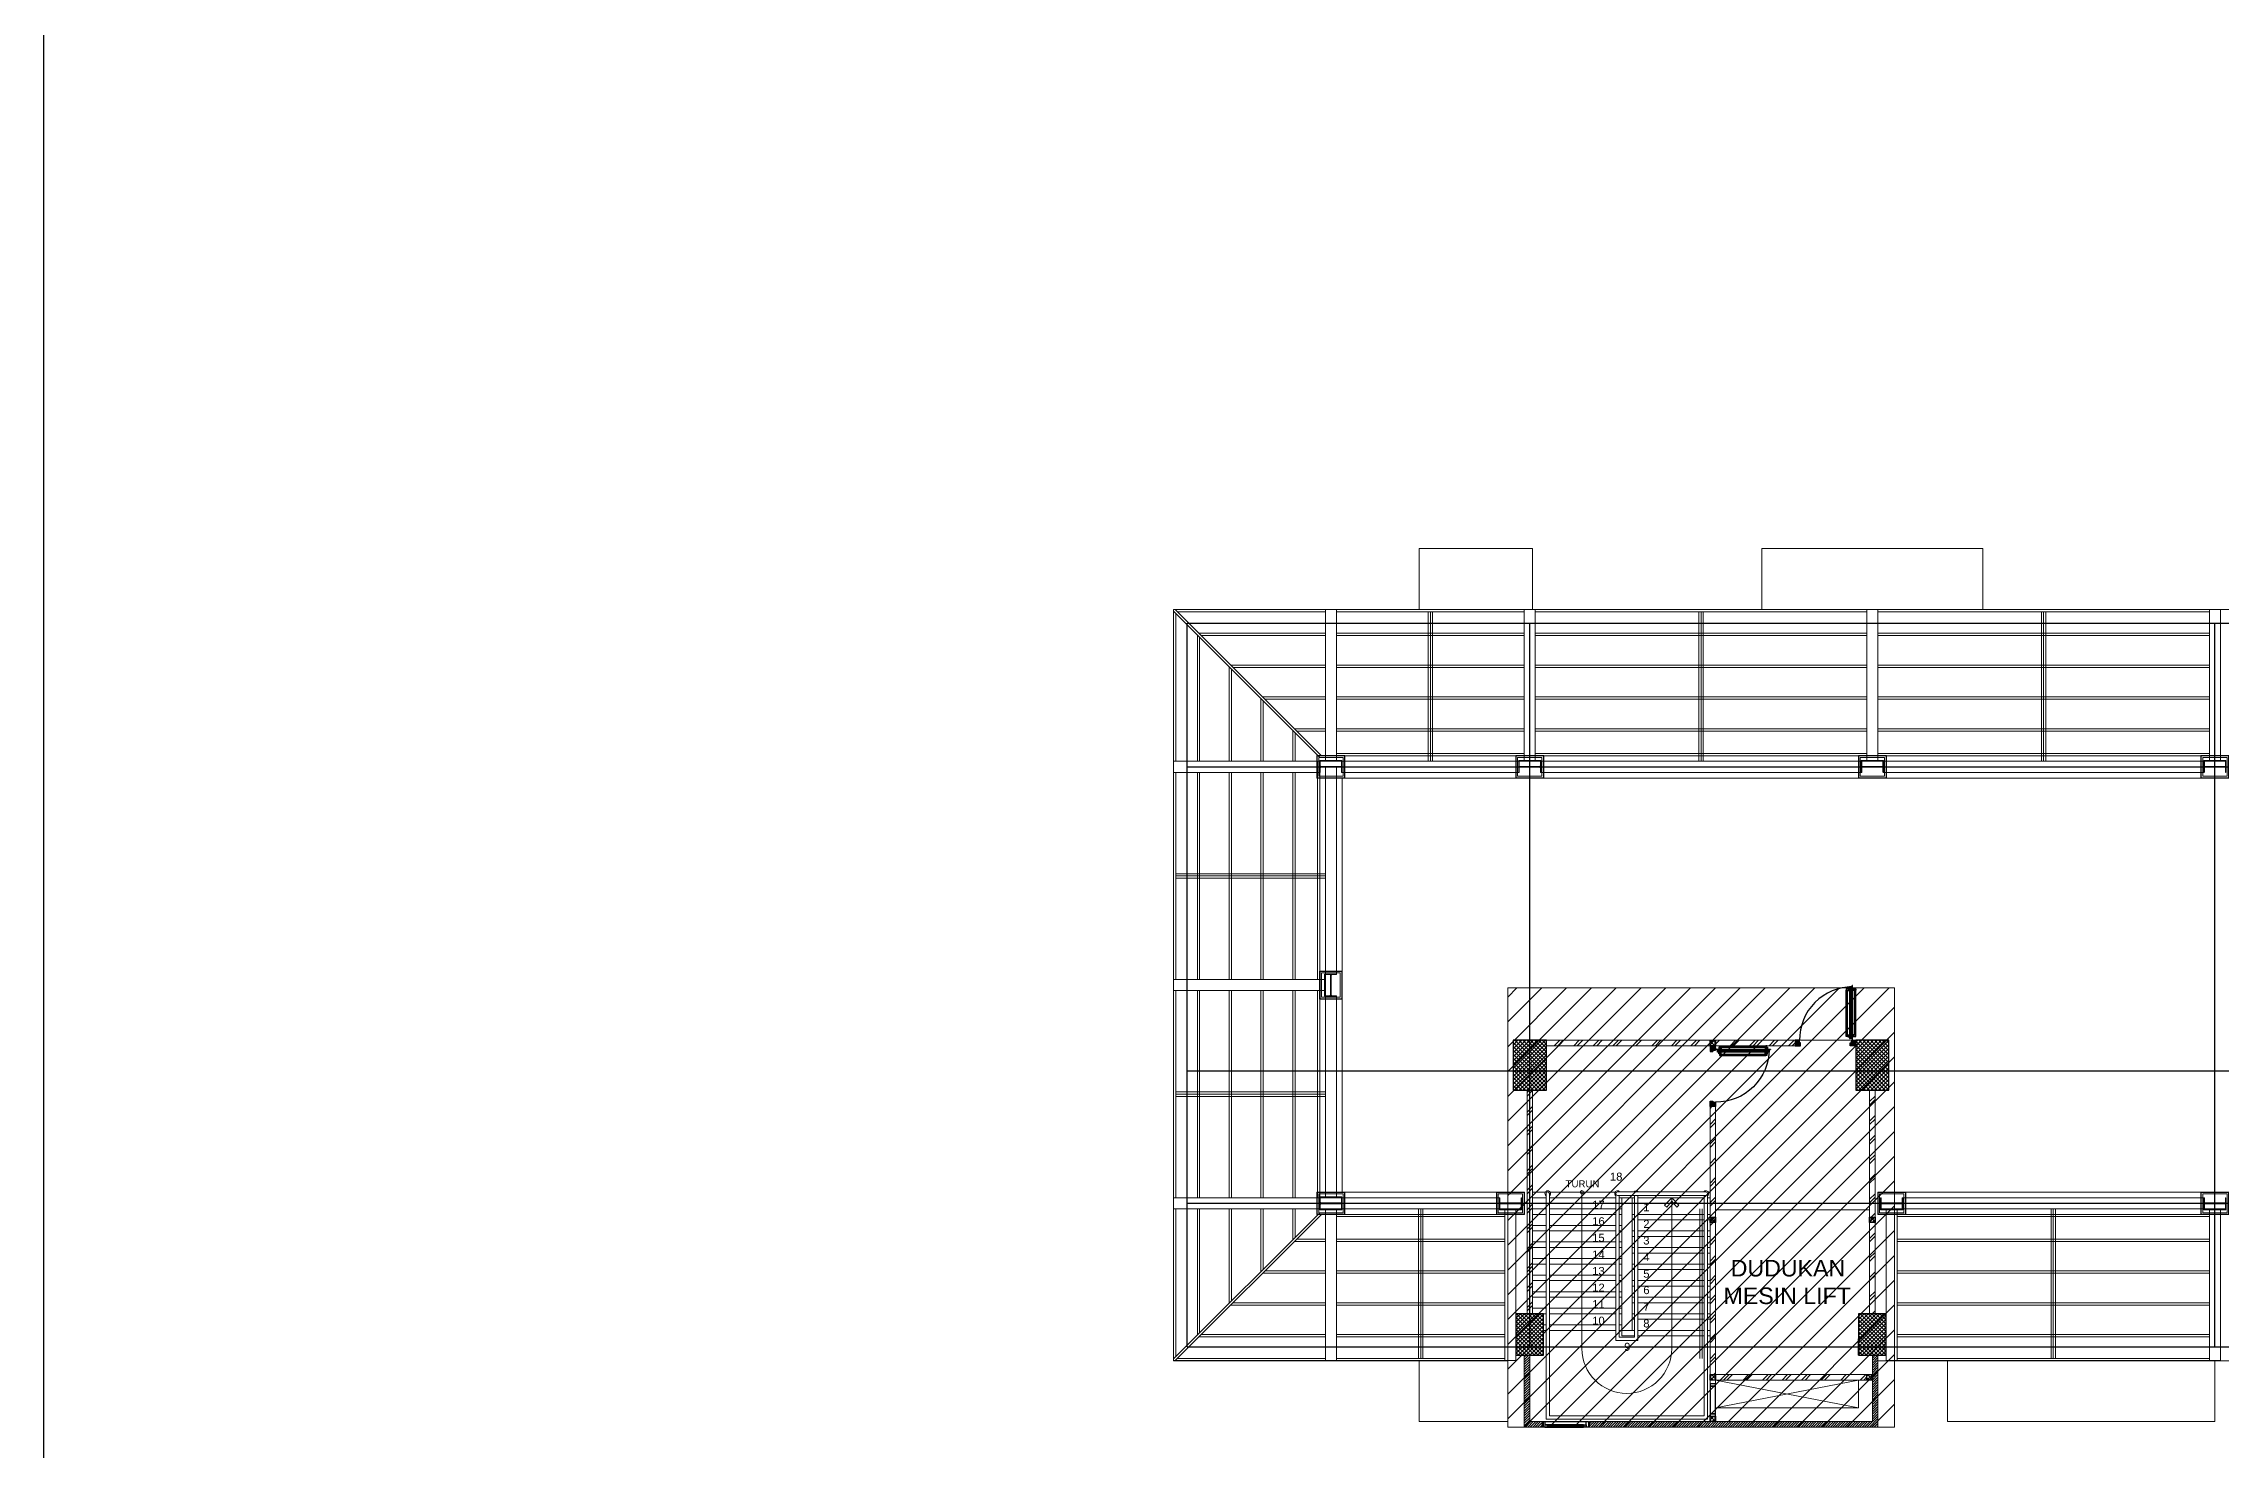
# Model space of a CAD drawing. Header units: millimetres. Extents: x -324 to 100, y -297 to 81.
# Drawn here: x 0 to 39.4, y 15.06 to 40.51 of the extents above; entities that cross this region are included whole.
import ezdxf

# ---------------------------------------------------------------- set-up
doc = ezdxf.new("R2010")
doc.units = ezdxf.units.MM
for name, color, linetype, lineweight in [('ars', 11, 'Continuous', 0), ('ars @ 1', 11, 'Continuous', 0), ('ARSIR', 31, 'Continuous', 5), ('ATAP', 3, 'Continuous', 20), ('BESI SIKU', 11, 'Continuous', 5), ('KOL', 1, 'Continuous', 30), ('KOLOM', 4, 'Continuous', 9), ('lan', 7, 'Continuous', 15), ('NOT', 7, 'Continuous', 20), ('Stair', 7, 'Continuous', 15), ('tem', 5, 'Continuous', 20), ('WF', 6, 'Continuous', 9)]:
    doc.layers.add(name, color=color, linetype=linetype, lineweight=lineweight)
doc.layers.add('as', color=1, linetype='Continuous', plot=False)
for name, color, linetype in [('HID', 1, 'Continuous'), ('Kusen', 30, 'Continuous'), ('STL', 6, 'Continuous')]:
    doc.layers.add(name, color=color, linetype=linetype)
doc.layers.add('POLYLINE TPAK', color=4, linetype='Continuous', lineweight=20, plot=False)
doc.styles.add('RM25', font='arial.ttf')
doc.styles.get("Standard").update_dxf_attribs({"font": 'arial.ttf'})
pattern_1 = [(45, (1551.91095, -401.8532), (-0.176776695, 0.176776695), []), (45, (1551.97345, -401.8532), (-0.176776695, 0.176776695), [])]
pattern_2 = [(225, (1.1, 1e-06), (-0.014142, 0.014142), []), (135, (1.1, 1e-06), (0.014142, 0.014142), [])]
pattern_3 = [(315, (-2e-13, 1e-06), (0.014142, 0.014142), []), (45, (-2e-13, 1e-06), (-0.014142, 0.014142), [])]

# ---------------------------------------------------------------- blocks, each defined once
blk = doc.blocks.new('D-P90')
at = {"layer": 'ars'}
h = blk.add_hatch(dxfattribs=at)
h.set_pattern_fill('ANSI37', color=256, scale=0.005, angle=-90, style=0)
h.set_pattern_definition([(45, (-1350.94906, -1248.591899), (0.01122532015, -0.01122532015), []), (315, (-1350.94906, -1248.591899), (-0.01122532015, -0.01122532015), [])])
h.paths.add_polyline_path([(0.009, -0.183, -0.414214), (0.01, -0.184), (0.01, -1.116, -0.414214), (0.009, -1.117), (-0.034, -1.117, 0.414214), (-0.037, -1.12), (-0.037, -1.142, -1), (-0.038, -1.142), (-0.038, -0.158, -1), (-0.037, -0.158), (-0.037, -0.181, 0.414214), (-0.034, -0.183)])
at = {"layer": 'as'}
for p, q in [((-0.04, -0.158), (-0.046, -0.158)), ((-0.042, -0.161), (-0.042, -0.155))]:
    blk.add_line(p, q, dxfattribs=at)
at = {"layer": 'HID'}
for p, q in [((-0.044, -0.125), (-0.092, -0.077)), ((-0.042, -0.123), (-0.091, -0.075)), ((-0.066, -0.147), (-0.023, -0.104)), ((-0.063, -0.147), (-0.023, -0.107)), ((0.966, -0.147), (0.923, -0.104)), ((0.963, -0.147), (0.923, -0.107)), ((0.942, -0.123), (0.991, -0.075)), ((0.944, -0.125), (0.992, -0.077))]:
    blk.add_line(p, q, dxfattribs=at)
for points in [[(-0.044, -0.125), (-0.044, -0.125), (-0.042, -0.123), (-0.042, -0.123)], [(0.944, -0.125), (0.944, -0.125), (0.942, -0.123), (0.942, -0.123)]]:
    blk.add_lwpolyline(points, dxfattribs=at)
at = {"layer": 'KOL'}
blk.add_line((0.97, -0.13), (0.97, -0.15), dxfattribs=at)
at = {"layer": 'Kusen', "ltscale": 2}
for p, q in [((-0.099, -0.221), (-0.099, -1.06)), ((-0.079, -0.241), (-0.079, -1.06)), ((-0.074, -0.211), (-0.04, -0.211)), ((-0.074, -0.221), (-0.074, -0.211)), ((-0.074, -0.251), (-0.074, -0.241)), ((-0.074, -0.251), (-0.04, -0.251)), ((-0.061, -0.251), (-0.061, -0.211)), ((-0.04, -0.251), (-0.04, -0.211)), ((0.046, -0.211), (0.012, -0.211)), ((0.012, -0.251), (0.012, -0.211)), ((0.046, -0.251), (0.012, -0.251)), ((0.033, -0.251), (0.033, -0.211)), ((0.046, -0.221), (0.046, -0.211)), ((0.046, -0.251), (0.046, -0.241)), ((0.053, -0.241), (0.053, -1.06)), ((0.073, -0.221), (0.073, -1.06)), ((-0.074, -1.05), (-0.04, -1.05)), ((-0.074, -1.05), (-0.074, -1.06)), ((-0.074, -1.08), (-0.074, -1.09)), ((-0.074, -1.09), (-0.04, -1.09)), ((-0.061, -1.05), (-0.061, -1.09)), ((-0.04, -1.05), (-0.04, -1.09)), ((0.046, -1.05), (0.012, -1.05)), ((0.012, -1.05), (0.012, -1.09)), ((0.046, -1.09), (0.012, -1.09)), ((0.033, -1.05), (0.033, -1.09)), ((0.046, -1.05), (0.046, -1.06)), ((0.046, -1.08), (0.046, -1.09))]:
    blk.add_line(p, q, dxfattribs=at)
at = {"layer": 'Kusen'}
for p, q in [((-0.042, -0.155), (-0.038, -0.156)), ((-0.042, -0.157), (-0.038, -0.158))]:
    blk.add_line(p, q, dxfattribs=at)
at = {"layer": 'Kusen', "ltscale": 2}
for points in [[(-0.099, -0.241), (-0.061, -0.241), (-0.061, -0.221), (-0.099, -0.221), (-0.099, -0.241)], [(0.073, -0.241), (0.033, -0.241), (0.033, -0.221), (0.073, -0.221), (0.073, -0.241)], [(-0.101, -1.06), (-0.061, -1.06), (-0.061, -1.08), (-0.101, -1.08), (-0.101, -1.06)], [(0.073, -1.06), (0.033, -1.06), (0.033, -1.08), (0.073, -1.08), (0.073, -1.06)]]:
    blk.add_lwpolyline(points, dxfattribs=at)
at = {"layer": 'Kusen'}
blk.add_circle((-0.042, -0.158), 0.001, dxfattribs=at)
for radius, start, end in [(0.0025, 75.7804, 11.3851), (0.961, 270, 0.4597)]:
    blk.add_arc((-0.042, -0.158), radius, start, end, dxfattribs=at)
at = {"layer": 'STL'}
for p, q in [((-0.038, -0.158), (-0.038, -1.142)), ((-0.037, -0.181), (-0.037, -0.158)), ((-0.034, -0.183), (0.009, -0.183)), ((0.01, -0.184), (0.01, -1.116)), ((-0.037, -1.12), (-0.037, -1.142)), ((-0.034, -1.117), (0.009, -1.117))]:
    blk.add_line(p, q, dxfattribs=at)
for points in [[(0, -0.1), (0, -0.103), (-0.019, -0.103, 0.414214), (-0.02, -0.105), (-0.02, -0.148, -0.414214), (-0.022, -0.15), (-0.068, -0.15, -0.414214), (-0.07, -0.148), (-0.07, -0.13), (-0.067, -0.13), (-0.067, -0.146, 0.414214), (-0.065, -0.147), (-0.024, -0.147, 0.414214), (-0.023, -0.146), (-0.023, -0.102, -0.414214), (-0.021, -0.1)], [(0.9, -0.1), (0.9, -0.103), (0.919, -0.103, -0.414214), (0.92, -0.105), (0.92, -0.148, 0.414214), (0.922, -0.15), (0.968, -0.15, 0.414214), (0.97, -0.148), (0.97, -0.13), (0.967, -0.13), (0.967, -0.146, -0.414214), (0.966, -0.147), (0.925, -0.147, -0.414214), (0.923, -0.146), (0.923, -0.102, 0.414214), (0.921, -0.1)]]:
    blk.add_lwpolyline(points, format="xyb", close=True, dxfattribs=at)
blk.add_lwpolyline([(0.009, -0.182), (-0.034, -0.182, -0.414214), (-0.035, -0.181), (-0.035, -0.158, 1), (-0.04, -0.158), (-0.04, -1.142, 1), (-0.035, -1.142), (-0.035, -1.12, -0.414214), (-0.034, -1.119), (0.009, -1.119, 0.414214), (0.012, -1.116), (0.012, -0.184)], format="xyb", dxfattribs=at)
for centre, radius, start, end in [((-0.038, -0.158), 0.00075, 0, 180), ((-0.034, -0.181), 0.0025, 180, 270), ((0.009, -0.184), 0.0025, 360, 90), ((0.009, -0.184), 0.001, 360, 90), ((-0.038, -1.142), 0.00075, 180, 0), ((-0.034, -1.12), 0.0025, 90, 180), ((0.009, -1.116), 0.001, 270, 0)]:
    blk.add_arc(centre, radius, start, end, dxfattribs=at)
blk = doc.blocks.new('PINTU DARURAT')
at = {"layer": 'ARSIR'}
h = blk.add_hatch(dxfattribs=at)
h.set_pattern_fill('_USER', color=256, scale=0.02, angle=315, style=0, double=1, pattern_type=0)
h.set_pattern_definition(pattern_3)
edge = h.paths.add_edge_path()
edge.add_line((0, 0), (0.1, 0))
edge.add_line((0.1, 0), (0.1, 0.05))
edge.add_line((0.1, 0.05), (0.077, 0.05))
edge.add_line((0.077, 0.05), (0.077, 0.096))
edge.add_arc((0.076, 0.096), 0.0015, 360, 450)
edge.add_line((0.075, 0.097), (0.035, 0.097))
edge.add_arc((0.035, 0.096), 0.0015, 90, 180)
edge.add_line((0.033, 0.096), (0.033, 0.08))
edge.add_line((0.033, 0.08), (0.03, 0.08))
edge.add_line((0.03, 0.08), (0.03, 0.1))
edge.add_line((0.03, 0.1), (0, 0.1))
edge.add_line((0, 0.1), (0, 0))
h = blk.add_hatch(dxfattribs=at)
h.set_pattern_fill('_USER', color=256, scale=0.02, angle=315, style=0, double=1, pattern_type=0)
h.set_pattern_definition(pattern_3)
edge = h.paths.add_edge_path()
edge.add_line((0, 0), (0.1, 0))
edge.add_line((0.1, 0), (0.1, 0.05))
edge.add_line((0.1, 0.05), (0.077, 0.05))
edge.add_line((0.077, 0.05), (0.077, 0.096))
edge.add_arc((0.076, 0.096), 0.0015, 360, 450)
edge.add_line((0.075, 0.097), (0.035, 0.097))
edge.add_arc((0.035, 0.096), 0.0015, 90, 180)
edge.add_line((0.033, 0.096), (0.033, 0.08))
edge.add_line((0.033, 0.08), (0.03, 0.08))
edge.add_line((0.03, 0.08), (0.03, 0.1))
edge.add_line((0.03, 0.1), (0, 0.1))
edge.add_line((0, 0.1), (0, 0))
h = blk.add_hatch(dxfattribs=at)
h.set_pattern_fill('_USER', color=256, scale=0.02, angle=315, style=0, double=1, pattern_type=0)
h.set_pattern_definition(pattern_2)
edge = h.paths.add_edge_path()
edge.add_line((1.1, 0), (1, 0))
edge.add_line((1, 0), (1, 0.05))
edge.add_line((1, 0.05), (1.023, 0.05))
edge.add_line((1.023, 0.05), (1.023, 0.096))
edge.add_arc((1.024, 0.096), 0.0015, -630, -540, ccw=False)
edge.add_line((1.024, 0.097), (1.065, 0.097))
edge.add_arc((1.065, 0.096), 0.0015, -360, -270, ccw=False)
edge.add_line((1.067, 0.096), (1.067, 0.08))
edge.add_line((1.067, 0.08), (1.07, 0.08))
edge.add_line((1.07, 0.08), (1.07, 0.1))
edge.add_line((1.07, 0.1), (1.1, 0.1))
edge.add_line((1.1, 0.1), (1.1, 0))
h = blk.add_hatch(dxfattribs=at)
h.set_pattern_fill('_USER', color=256, scale=0.02, angle=315, style=0, double=1, pattern_type=0)
h.set_pattern_definition(pattern_2)
edge = h.paths.add_edge_path()
edge.add_line((1.1, 0), (1, 0))
edge.add_line((1, 0), (1, 0.05))
edge.add_line((1, 0.05), (1.023, 0.05))
edge.add_line((1.023, 0.05), (1.023, 0.096))
edge.add_arc((1.024, 0.096), 0.0015, -630, -540, ccw=False)
edge.add_line((1.024, 0.097), (1.065, 0.097))
edge.add_arc((1.065, 0.096), 0.0015, -360, -270, ccw=False)
edge.add_line((1.067, 0.096), (1.067, 0.08))
edge.add_line((1.067, 0.08), (1.07, 0.08))
edge.add_line((1.07, 0.08), (1.07, 0.1))
edge.add_line((1.07, 0.1), (1.1, 0.1))
edge.add_line((1.1, 0.1), (1.1, 0))
at = {"layer": 'KOL'}
blk.add_line((1.1, 0.1), (1.1, 0), dxfattribs=at)
blk.add_line((1.1, 0.1), (1.1, 0), dxfattribs=at)
blk.add_line((1.1, 0.1), (1.1, 0), dxfattribs=at)
blk.add_line((1.1, 0.1), (1.1, 0), dxfattribs=at)
for points in [[(0, 0), (0.1, 0), (0.1, 0.05), (0.077, 0.05), (0.077, 0.096, 0.414214), (0.075, 0.097), (0.035, 0.097, 0.414214), (0.033, 0.096), (0.033, 0.08), (0.03, 0.08), (0.03, 0.1), (0, 0.1)], [(0, 0), (0.1, 0), (0.1, 0.05), (0.077, 0.05), (0.077, 0.096, 0.414214), (0.075, 0.097), (0.035, 0.097, 0.414214), (0.033, 0.096), (0.033, 0.08), (0.03, 0.08), (0.03, 0.1), (0, 0.1)], [(1.1, 0), (1, 0), (1, 0.05), (1.023, 0.05), (1.023, 0.096, -0.414214), (1.024, 0.097), (1.065, 0.097, -0.414214), (1.067, 0.096), (1.067, 0.08), (1.07, 0.08), (1.07, 0.1), (1.1, 0.1)], [(1.1, 0), (1, 0), (1, 0.05), (1.023, 0.05), (1.023, 0.096, -0.414214), (1.024, 0.097), (1.065, 0.097, -0.414214), (1.067, 0.096), (1.067, 0.08), (1.07, 0.08), (1.07, 0.1), (1.1, 0.1)]]:
    blk.add_lwpolyline(points, format="xyb", close=True, dxfattribs=at)
at = {"layer": 'Kusen', "xscale": -1, "rotation": 180}
blk.add_blockref('D-P90', (0.1, -0.05), dxfattribs=at)
blk = doc.blocks.new('K 10.10')
at = {"layer": 'ars'}
h = blk.add_hatch(dxfattribs=at)
h.set_pattern_fill('_USER', color=256, scale=0.05, angle=45, double=1, pattern_type=0)
h.set_pattern_definition([(45, (0, 0), (-0.035355339, 0.035355339), []), (135, (0, 0), (-0.035355339, -0.035355339), [])])
h.paths.add_polyline_path([(1560.538, 1380.407), (1560.638, 1380.407), (1560.638, 1380.507), (1560.538, 1380.507)])
at = {"layer": 'KOL'}
blk.add_lwpolyline([(1560.538, 1380.407), (1560.638, 1380.407), (1560.638, 1380.507), (1560.538, 1380.507)], close=True, dxfattribs=at)
blk = doc.blocks.new("k3'")
at = {"layer": 'ars'}
h = blk.add_hatch(dxfattribs=at)
h.set_pattern_fill('_USER', color=256, scale=0.05, angle=45, double=1, pattern_type=0)
h.set_pattern_definition([(45, (0, -4.975), (-0.03535534, 0.03535534), []), (135, (0, -4.975), (-0.03535534, -0.03535534), [])])
h.paths.add_polyline_path([(-0.25, -0.375), (0.25, -0.375), (0.25, 0.375), (-0.25, 0.375)])
at = {"layer": 'KOL'}
blk.add_lwpolyline([(-0.25, -0.375), (0.25, -0.375), (0.25, 0.375), (-0.25, 0.375)], close=True, dxfattribs=at)
blk = doc.blocks.new("k1'")
at = {"layer": 'ars'}
h = blk.add_hatch(dxfattribs=at)
h.set_pattern_fill('_USER', color=256, scale=0.05, angle=45, double=1, pattern_type=0)
h.set_pattern_definition([(45, (0, -5), (-0.03535534, 0.03535534), []), (135, (0, -5), (-0.03535534, -0.03535534), [])])
h.paths.add_polyline_path([(-0.3, -0.45), (0.3, -0.45), (0.3, 0.45), (-0.3, 0.45)])
at = {"layer": 'KOL'}
blk.add_lwpolyline([(-0.3, -0.45), (0.3, -0.45), (0.3, 0.45), (-0.3, 0.45)], close=True, dxfattribs=at)
blk = doc.blocks.new('T. J2')
at = {"layer": 'Kusen'}
for p, q in [((-0.419, 0), (0.331, 0)), ((-0.369, 0.1), (0.281, 0.1)), ((0.281, 0.06), (-0.369, 0.06))]:
    blk.add_line(p, q, dxfattribs=at)
for points in [[(-0.459, 0), (-0.419, 0), (-0.419, 0.1), (-0.459, 0.1)], [(0.331, 0), (0.371, 0), (0.371, 0.1), (0.331, 0.1)]]:
    blk.add_lwpolyline(points, close=True, dxfattribs=at)
for points in [[(-0.369, 0.077), (-0.369, 0.06), (-0.419, 0.06), (-0.419, 0.1), (-0.369, 0.1), (-0.369, 0.082), (-0.379, 0.082), (-0.379, 0.077), (-0.369, 0.077)], [(0.281, 0.077), (0.281, 0.06), (0.331, 0.06), (0.331, 0.1), (0.281, 0.1), (0.281, 0.082), (0.291, 0.082), (0.291, 0.077), (0.281, 0.077)]]:
    blk.add_lwpolyline(points, dxfattribs=at)
at = {"layer": 'Kusen', "color": 141}
blk.add_lwpolyline([(-0.379, 0.077), (0.291, 0.077), (0.291, 0.082), (-0.379, 0.082)], close=True, dxfattribs=at)
blk = doc.blocks.new('P.SHAFT')
for points in [[(-0.05, 0.54), (-0.05, 0.58), (0.05, 0.58), (0.05, 0.54)], [(-0.05, 0.04), (-0.05, 0.54), (0.05, 0.54), (0.05, 0.04)], [(-0.05, 0), (-0.05, 0.04), (0.05, 0.04), (0.05, 0)]]:
    blk.add_lwpolyline(points, close=True)
blk = doc.blocks.new('WF')
at = {"layer": 'ars'}
for p, q in [((-0.254, 0.204), (-0.254, -0.204)), ((0.254, 0.204), (-0.254, 0.204)), ((-0.25, 0.2), (-0.25, -0.2)), ((0.25, 0.2), (-0.25, 0.2)), ((-0.247, 0.1715), (-0.247, -0.1715)), ((0.2215, 0.197), (-0.2215, 0.197)), ((-0.22, -0.17), (-0.22, 0.17)), ((0.22, 0.17), (-0.22, 0.17)), ((0.22, -0.17), (0.22, 0.17)), ((0.247, 0.1715), (0.247, -0.1715)), ((0.25, 0.2), (0.25, -0.2)), ((0.254, 0.204), (0.254, -0.204)), ((0.254, -0.204), (-0.254, -0.204)), ((0.25, -0.2), (-0.25, -0.2)), ((0.2215, -0.197), (-0.2215, -0.197)), ((0.22, -0.17), (-0.22, -0.17))]:
    blk.add_line(p, q, dxfattribs=at)
for points in [[(-0.22, 0.1985), (-0.22, 0.2), (-0.25, 0.2), (-0.25, 0.17), (-0.2485, 0.17, 0.4142136), (-0.247, 0.1715), (-0.247, 0.194, -0.4142136), (-0.244, 0.197), (-0.2215, 0.197, 0.4142136)], [(0.22, 0.1985), (0.22, 0.2), (0.25, 0.2), (0.25, 0.17), (0.2485, 0.17, -0.4142136), (0.247, 0.1715), (0.247, 0.194, 0.4142136), (0.244, 0.197), (0.2215, 0.197, -0.4142136)], [(-0.22, -0.1985), (-0.22, -0.2), (-0.25, -0.2), (-0.25, -0.17), (-0.2485, -0.17, -0.4142136), (-0.247, -0.1715), (-0.247, -0.194, 0.4142136), (-0.244, -0.197), (-0.2215, -0.197, -0.4142136)], [(0.22, -0.1985), (0.22, -0.2), (0.25, -0.2), (0.25, -0.17), (0.2485, -0.17, 0.4142136), (0.247, -0.1715), (0.247, -0.194, -0.4142136), (0.244, -0.197), (0.2215, -0.197, 0.4142136)]]:
    blk.add_lwpolyline(points, format="xyb", close=True, dxfattribs=at)
at = {"layer": 'WF'}
blk.add_lwpolyline([(0.192, 0.096, -0.4142136), (0.196, 0.1), (0.2, 0.1), (0.2, -0.1), (0.196, -0.1, -0.4142136), (0.192, -0.096), (0.192, -0.0195, 0.4142136), (0.179, -0.0065), (-0.179, -0.0065, 0.4142136), (-0.192, -0.0195), (-0.192, -0.096, -0.4142136), (-0.196, -0.1), (-0.2, -0.1), (-0.2, 0.1), (-0.196, 0.1, -0.4142136), (-0.192, 0.096), (-0.192, 0.0195, 0.4142136), (-0.179, 0.0065), (0.179, 0.0065, 0.4142136), (0.192, 0.0195)], format="xyb", close=True, dxfattribs=at)
blk = doc.blocks.new('A.ATAP')
at = {"layer": 'ars'}
h = blk.add_hatch(dxfattribs=at)
h.set_pattern_fill('ANSI31', color=256, scale=0.25, style=0)
h.set_pattern_definition([(225, (-30.75, 0.1), (0.0220971, -0.0220971), [])])
edge = h.paths.add_edge_path()
edge.add_line((-31.1, 0.1), (-31.1, -1.2))
edge.add_line((-31.1, -1.2), (-30.75, -1.2))
edge.add_line((-30.75, -1.2), (-30.75, -1.1))
edge.add_line((-30.75, -1.1), (-31, -1.1))
edge.add_line((-31, -1.1), (-31, 0.1))
edge.add_line((-31, 0.1), (-31.1, 0.1))
h = blk.add_hatch(dxfattribs=at)
h.set_pattern_fill('ANSI31', color=256, scale=0.25, style=0)
h.set_pattern_definition([(225, (-24.700002, 0.1), (0.02209709, -0.02209709), [])])
h.paths.add_polyline_path([(-29.92, -1.2), (-29.92, -1.1), (-24.8, -1.1), (-24.8, 0.1), (-24.7, 0.1), (-24.7, -1.2)])
at = {"layer": 'ars @ 1'}
h = blk.add_hatch(dxfattribs=at)
h.set_pattern_fill('TEMBOK', color=256, scale=0.25)
h.set_pattern_definition(pattern_1)
h.paths.add_polyline_path([(-30.7, 5.8), (-30.7, 5.7), (-27.738, 5.7), (-27.738, 5.8)])
h = blk.add_hatch(dxfattribs=at)
h.set_pattern_fill('TEMBOK', color=256, scale=0.25)
h.set_pattern_definition(pattern_1)
h.paths.add_polyline_path([(-27.638, 5.8), (-27.638, 5.7), (-26.2, 5.7), (-26.2, 5.8)])
h = blk.add_hatch(dxfattribs=at)
h.set_pattern_fill('TEMBOK', color=256, scale=0.25)
h.set_pattern_definition(pattern_1)
h.paths.add_polyline_path([(-31.05, 4.9), (-30.95, 4.9), (-30.95, 0.85), (-31.05, 0.85)])
h = blk.add_hatch(dxfattribs=at)
h.set_pattern_fill('TEMBOK', color=256, scale=0.25)
h.set_pattern_definition(pattern_1)
h.paths.add_polyline_path([(-24.75, 4.9), (-24.85, 4.9), (-24.85, 0.85), (-24.75, 0.85)])
h = blk.add_hatch(dxfattribs=at)
h.set_pattern_fill('TEMBOK', color=256, scale=0.25)
h.set_pattern_definition(pattern_1)
h.paths.add_polyline_path([(-27.638, 4.6), (-27.738, 4.6), (-27.738, -0.25), (-27.638, -0.25)])
h = blk.add_hatch(dxfattribs=at)
h.set_pattern_fill('TEMBOK', color=256, scale=0.25)
h.set_pattern_definition([(45, (2, 57.205), (-0.1767767, 0.1767767), []), (45, (2.0625, 57.205), (-0.1767767, 0.1767767), [])])
h.paths.add_polyline_path([(-24.9, -0.35), (-24.9, -0.25), (-27.638, -0.25), (-27.638, -0.35)])
at = {"layer": 'ars'}
for p, q in [((-6.8, 13.6), (-37.45, 13.6)), ((-37.45, 13.6), (-37.45, 0)), ((-34.396, 10.546), (-34.396, 3.054)), ((-34.396, 10.546), (-31.196, 10.546)), ((-30.796, 10.546), (-25.004, 10.546)), ((-24.596, 10.546), (-18.804, 10.546)), ((-34.396, 3.054), (-31.4, 3.054)), ((-30.72, 3.05), (-30.95, 3.05)), ((-30.706, -1.056), (-30.706, 3.025)), ((-30.644, -0.994), (-30.644, 3.025)), ((-29.444, 3.05), (-30.63, 3.05)), ((-29.444, 0.366), (-29.444, 3.025)), ((-27.813, 3.056), (-29.412, 3.056)), ((-27.813, 2.994), (-29.412, 2.994)), ((-29.381, 0.429), (-29.381, 2.994)), ((-29.107, 2.85), (-29.15, 2.85)), ((-29.107, 0.429), (-29.107, 2.994)), ((-29.044, 0.366), (-29.044, 2.994)), ((-27.844, 2.85), (-29.044, 2.85)), ((-27.844, -0.994), (-27.844, 2.994)), ((-27.782, -1.056), (-27.782, 3.025)), ((-27.738, 2.85), (-27.782, 2.85)), ((-18.804, 3.054), (-24.4, 3.054)), ((-30.706, 2.75), (-30.95, 2.75)), ((-30.706, 2.45), (-30.95, 2.45)), ((-29.444, 2.75), (-30.644, 2.75)), ((-29.444, 2.45), (-30.644, 2.45)), ((-29.337, 2.75), (-29.381, 2.75)), ((-29.337, 2.45), (-29.381, 2.45)), ((-29.107, 2.55), (-29.15, 2.55)), ((-27.844, 2.55), (-29.044, 2.55)), ((-27.738, 2.55), (-27.782, 2.55)), ((-30.706, 2.15), (-30.95, 2.15)), ((-29.444, 2.15), (-30.644, 2.15)), ((-29.337, 2.15), (-29.381, 2.15)), ((-29.107, 2.25), (-29.15, 2.25)), ((-27.844, 2.25), (-29.044, 2.25)), ((-27.738, 2.25), (-27.782, 2.25)), ((-30.706, 1.85), (-30.95, 1.85)), ((-29.444, 1.85), (-30.644, 1.85)), ((-29.337, 1.85), (-29.381, 1.85)), ((-29.107, 1.95), (-29.15, 1.95)), ((-29.107, 1.65), (-29.15, 1.65)), ((-27.844, 1.95), (-29.044, 1.95)), ((-27.844, 1.65), (-29.044, 1.65)), ((-27.738, 1.95), (-27.782, 1.95)), ((-30.706, 1.55), (-30.95, 1.55)), ((-30.706, 1.25), (-30.95, 1.25)), ((-29.444, 1.55), (-30.644, 1.55)), ((-29.444, 1.25), (-30.644, 1.25)), ((-29.337, 1.55), (-29.381, 1.55)), ((-29.337, 1.25), (-29.381, 1.25)), ((-29.107, 1.35), (-29.15, 1.35)), ((-27.844, 1.35), (-29.044, 1.35)), ((-27.738, 1.35), (-27.782, 1.35)), ((-30.706, 0.95), (-30.95, 0.95)), ((-29.444, 0.95), (-30.644, 0.95)), ((-29.337, 0.95), (-29.381, 0.95)), ((-29.107, 1.05), (-29.15, 1.05)), ((-27.844, 1.05), (-29.044, 1.05)), ((-27.738, 1.05), (-27.782, 1.05)), ((-30.706, 0.65), (-30.75, 0.65)), ((-29.444, 0.65), (-30.644, 0.65)), ((-29.337, 0.65), (-29.381, 0.65)), ((-29.107, 0.429), (-29.381, 0.429)), ((-29.337, 0.55), (-29.337, 0.45)), ((-29.107, 0.45), (-29.337, 0.45)), ((-29.107, 0.75), (-29.15, 0.75)), ((-27.844, 0.75), (-29.044, 0.75)), ((-27.844, 0.45), (-29.044, 0.45)), ((-27.738, 0.75), (-27.782, 0.75)), ((-27.738, 0.45), (-27.782, 0.45)), ((-29.044, 0.366), (-29.444, 0.366)), ((-24.7, 0), (24.4, 0)), ((-37.45, 0), (-31.4, 0)), ((-27.782, -1.056), (-30.706, -1.056)), ((-27.844, -0.994), (-30.644, -0.994))]:
    blk.add_line(p, q, dxfattribs=at)
for centre, radius, start, end in [((-30.675, 3.025), 0.0512, 307.5719, 232.4281), ((-30.675, 3.025), 0.0312, 0, 180), ((-29.412, 3.025), 0.0512, 37.5719, 232.4281), ((-29.412, 3.025), 0.0312, 90, 270), ((-29.075, 3.025), 0.0512, 37.5719, 142.4281), ((-29.075, 3.025), 0.0512, 217.5719, 232.4281), ((-29.075, 3.025), 0.0512, 307.5719, 322.4281), ((-27.813, 3.025), 0.0512, 307.5719, 142.4281), ((-27.813, 3.025), 0.0512, 217.5719, 232.4281), ((-27.813, 3.025), 0.0312, 270, 90)]:
    blk.add_arc(centre, radius, start, end, dxfattribs=at)
at = {"layer": 'as'}
for p, q in [((-37.2, 13.35), (37.2, 13.35)), ((-37.2, 0.25), (-37.2, 13.35)), ((-31, 0.25), (-31, 13.35)), ((-18.6, 0.25), (-18.6, 13.35)), ((-37.2, 10.75), (34.6, 10.75)), ((-37.2, 5.25), (37.2, 5.25)), ((-37.2, 2.85), (37.2, 2.85)), ((-37.2, 0.25), (37.2, 0.25))]:
    blk.add_line(p, q, dxfattribs=at)
at = {"layer": 'ATAP'}
for p, q in [((-33, 0), (-33, -1.1)), ((-23.44, 0), (-23.44, -1.1)), ((-18.6, 0), (-18.6, -1.1)), ((-33, -1.1), (-31.4, -1.1)), ((-18.6, -1.1), (-23.44, -1.1))]:
    blk.add_line(p, q, dxfattribs=at)
for points in [[(-33, 13.6), (-33, 14.7), (-30.95, 14.7), (-30.95, 13.6)], [(-26.8, 13.6), (-26.8, 14.7), (-22.8, 14.7), (-22.8, 13.6)]]:
    blk.add_lwpolyline(points, dxfattribs=at)
at = {"layer": 'BESI SIKU'}
for p, q in [((-37.446, 10.85), (-37.446, 13.596)), ((-37.446, 13.596), (-34.7, 13.596)), ((-37.446, 13.568), (-34.8, 10.922)), ((-37.418, 13.596), (-34.772, 10.95)), ((-37.406, 10.85), (-37.406, 13.528)), ((-37.378, 13.556), (-34.7, 13.556)), ((-34.5, 13.596), (-31.1, 13.596)), ((-34.5, 13.556), (-31.1, 13.556)), ((-32.84, 13.556), (-32.84, 10.85)), ((-32.8, 13.556), (-32.8, 10.85)), ((-32.76, 13.556), (-32.76, 10.85)), ((-24.9, 13.596), (-30.9, 13.596)), ((-24.9, 13.556), (-30.9, 13.556)), ((-27.94, 13.556), (-27.94, 10.85)), ((-27.9, 13.556), (-27.9, 10.85)), ((-27.86, 13.556), (-27.86, 10.85)), ((-18.7, 13.596), (-24.7, 13.596)), ((-18.7, 13.556), (-24.7, 13.556)), ((-21.74, 13.556), (-21.74, 10.85)), ((-21.7, 13.556), (-21.7, 10.85)), ((-21.66, 13.556), (-21.66, 10.85)), ((-37.017, 10.85), (-37.017, 13.138)), ((-36.988, 13.167), (-34.7, 13.167)), ((-36.977, 10.85), (-36.977, 13.098)), ((-36.948, 13.127), (-34.7, 13.127)), ((-34.5, 13.167), (-31.1, 13.167)), ((-34.5, 13.127), (-31.1, 13.127)), ((-24.9, 13.167), (-30.9, 13.167)), ((-24.9, 13.127), (-30.9, 13.127)), ((-18.7, 13.167), (-24.7, 13.167)), ((-18.7, 13.127), (-24.7, 13.127)), ((-36.441, 10.85), (-36.441, 12.562)), ((-36.412, 12.591), (-34.7, 12.591)), ((-36.401, 10.85), (-36.401, 12.522)), ((-36.372, 12.551), (-34.7, 12.551)), ((-34.5, 12.591), (-31.1, 12.591)), ((-34.5, 12.551), (-31.1, 12.551)), ((-24.9, 12.591), (-30.9, 12.591)), ((-24.9, 12.551), (-30.9, 12.551)), ((-18.7, 12.591), (-24.7, 12.591)), ((-18.7, 12.551), (-24.7, 12.551)), ((-35.865, 10.85), (-35.865, 11.986)), ((-35.836, 12.015), (-34.7, 12.015)), ((-35.825, 10.85), (-35.825, 11.946)), ((-35.796, 11.975), (-34.7, 11.975)), ((-34.5, 12.015), (-31.1, 12.015)), ((-34.5, 11.975), (-31.1, 11.975)), ((-24.9, 12.015), (-30.9, 12.015)), ((-24.9, 11.975), (-30.9, 11.975)), ((-18.7, 12.015), (-24.7, 12.015)), ((-18.7, 11.975), (-24.7, 11.975)), ((-35.26, 11.439), (-34.7, 11.439)), ((-34.5, 11.439), (-31.1, 11.439)), ((-24.9, 11.439), (-30.9, 11.439)), ((-18.7, 11.439), (-24.7, 11.439)), ((-35.289, 10.85), (-35.289, 11.41)), ((-35.249, 10.85), (-35.249, 11.37)), ((-35.22, 11.399), (-34.7, 11.399)), ((-34.5, 11.399), (-31.1, 11.399)), ((-24.9, 11.399), (-30.9, 11.399)), ((-18.7, 11.399), (-24.7, 11.399)), ((-37.446, 10.65), (-37.446, 6.9)), ((-37.406, 10.65), (-37.406, 6.9)), ((-37.017, 10.65), (-37.017, 6.9)), ((-36.977, 10.65), (-36.977, 6.9)), ((-36.441, 10.65), (-36.441, 6.9)), ((-36.401, 10.65), (-36.401, 6.9)), ((-35.865, 10.65), (-35.865, 6.9)), ((-35.825, 10.65), (-35.825, 6.9)), ((-35.289, 10.65), (-35.289, 6.9)), ((-35.249, 10.65), (-35.249, 6.9)), ((-34.84, 10.85), (-34.84, 6.9)), ((-34.8, 10.85), (-34.8, 6.9)), ((-34.5, 10.99), (-31.1, 10.99)), ((-34.5, 10.95), (-31.1, 10.95)), ((-24.9, 10.99), (-30.9, 10.99)), ((-24.9, 10.95), (-30.9, 10.95)), ((-18.7, 10.99), (-24.7, 10.99)), ((-18.7, 10.95), (-24.7, 10.95)), ((-37.406, 8.815), (-34.7, 8.815)), ((-37.406, 8.775), (-34.7, 8.775)), ((-37.406, 8.735), (-34.7, 8.735)), ((-37.446, 2.95), (-37.446, 6.7)), ((-37.406, 2.95), (-37.406, 6.7)), ((-37.017, 2.95), (-37.017, 6.7)), ((-36.977, 2.95), (-36.977, 6.7)), ((-36.441, 2.95), (-36.441, 6.7)), ((-36.401, 2.95), (-36.401, 6.7)), ((-35.865, 2.95), (-35.865, 6.7)), ((-35.825, 2.95), (-35.825, 6.7)), ((-35.289, 2.95), (-35.289, 6.7)), ((-35.249, 2.95), (-35.249, 6.7)), ((-34.84, 2.95), (-34.84, 6.7)), ((-34.8, 2.95), (-34.8, 6.7)), ((-37.406, 4.865), (-34.7, 4.865)), ((-37.406, 4.825), (-34.7, 4.825)), ((-37.406, 4.785), (-34.7, 4.785)), ((-37.446, 2.75), (-37.446, 0.004)), ((-37.446, 0.032), (-34.8, 2.678)), ((-37.418, 0.004), (-34.772, 2.65)), ((-37.406, 2.75), (-37.406, 0.072)), ((-37.017, 2.75), (-37.017, 0.462)), ((-36.977, 2.75), (-36.977, 0.502)), ((-36.441, 2.75), (-36.441, 1.038)), ((-36.401, 2.75), (-36.401, 1.078)), ((-35.865, 2.75), (-35.865, 1.614)), ((-35.825, 2.75), (-35.825, 1.654)), ((-35.289, 2.75), (-35.289, 2.19)), ((-35.249, 2.75), (-35.249, 2.23)), ((-34.5, 2.65), (-31.45, 2.65)), ((-34.5, 2.61), (-31.45, 2.61)), ((-33.015, 0.044), (-33.015, 2.75)), ((-32.975, 0.044), (-32.975, 2.75)), ((-32.935, 0.044), (-32.935, 2.75)), ((-27.92, 0.044), (-27.92, 2.75)), ((-27.88, 0.044), (-27.88, 2.75)), ((-18.7, 2.65), (-24.35, 2.65)), ((-18.7, 2.61), (-24.35, 2.61)), ((-21.565, 0.044), (-21.565, 2.75)), ((-21.525, 0.044), (-21.525, 2.75)), ((-21.485, 0.044), (-21.485, 2.75)), ((-35.26, 2.161), (-34.7, 2.161)), ((-35.22, 2.201), (-34.7, 2.201)), ((-34.5, 2.201), (-31.45, 2.201)), ((-34.5, 2.161), (-31.45, 2.161)), ((-18.7, 2.201), (-24.35, 2.201)), ((-18.7, 2.161), (-24.35, 2.161)), ((-35.836, 1.585), (-34.7, 1.585)), ((-35.796, 1.625), (-34.7, 1.625)), ((-34.5, 1.625), (-31.45, 1.625)), ((-34.5, 1.585), (-31.45, 1.585)), ((-18.7, 1.625), (-24.35, 1.625)), ((-18.7, 1.585), (-24.35, 1.585)), ((-36.412, 1.009), (-34.7, 1.009)), ((-36.372, 1.049), (-34.7, 1.049)), ((-34.5, 1.049), (-31.45, 1.049)), ((-34.5, 1.009), (-31.45, 1.009)), ((-18.7, 1.049), (-24.35, 1.049)), ((-18.7, 1.009), (-24.35, 1.009)), ((-36.988, 0.433), (-34.7, 0.433)), ((-36.948, 0.473), (-34.7, 0.473)), ((-34.5, 0.473), (-31.45, 0.473)), ((-34.5, 0.433), (-31.45, 0.433)), ((-18.7, 0.473), (-24.35, 0.473)), ((-18.7, 0.433), (-24.35, 0.433)), ((-37.446, 0.004), (-34.7, 0.004)), ((-37.378, 0.044), (-34.7, 0.044)), ((-34.5, 0.044), (-31.45, 0.044)), ((-34.5, 0.004), (-31.45, 0.004)), ((-18.7, 0.044), (-24.35, 0.044)), ((-18.7, 0.004), (-24.35, 0.004))]:
    blk.add_line(p, q, dxfattribs=at)
at = {"layer": 'KOL'}
blk.add_line((-25.05, 0.1), (-25.05, 0.4), dxfattribs=at)
at = {"layer": 'lan'}
for p, q in [((-25.2, 5.8), (-26.1, 5.8)), ((-30.706, 2.95), (-30.95, 2.95)), ((-29.444, 2.95), (-30.644, 2.95)), ((-30.057, 0.223), (-30.057, 3.05)), ((-29.337, 2.95), (-29.381, 2.95)), ((-29.124, 2.95), (-29.364, 2.95)), ((-29.337, 0.55), (-29.337, 2.95)), ((-29.107, 2.95), (-29.15, 2.95)), ((-29.15, 0.55), (-29.15, 2.95)), ((-27.844, 2.95), (-29.044, 2.95)), ((-28.431, 2.95), (-28.431, 0.223)), ((-27.738, 2.95), (-27.782, 2.95)), ((-30.706, 2.65), (-30.95, 2.65)), ((-29.444, 2.65), (-30.644, 2.65)), ((-29.337, 2.65), (-29.381, 2.65)), ((-29.107, 2.65), (-29.15, 2.65)), ((-27.844, 2.65), (-29.044, 2.65)), ((-27.738, 2.65), (-27.782, 2.65)), ((-30.706, 2.35), (-30.95, 2.35)), ((-30.706, 2.05), (-30.95, 2.05)), ((-29.444, 2.35), (-30.644, 2.35)), ((-29.444, 2.05), (-30.644, 2.05)), ((-29.337, 2.35), (-29.381, 2.35)), ((-29.337, 2.05), (-29.381, 2.05)), ((-29.107, 2.35), (-29.15, 2.35)), ((-29.107, 2.05), (-29.15, 2.05)), ((-27.844, 2.35), (-29.044, 2.35)), ((-27.844, 2.05), (-29.044, 2.05)), ((-27.738, 2.35), (-27.782, 2.35)), ((-27.738, 2.05), (-27.782, 2.05)), ((-30.706, 1.75), (-30.95, 1.75)), ((-29.444, 1.75), (-30.644, 1.75)), ((-29.337, 1.75), (-29.381, 1.75)), ((-29.107, 1.75), (-29.15, 1.75)), ((-27.844, 1.75), (-29.044, 1.75)), ((-27.738, 1.75), (-27.782, 1.75)), ((-30.706, 1.45), (-30.95, 1.45)), ((-29.444, 1.45), (-30.644, 1.45)), ((-29.337, 1.45), (-29.381, 1.45)), ((-29.107, 1.45), (-29.15, 1.45)), ((-27.844, 1.45), (-29.044, 1.45)), ((-27.738, 1.45), (-27.782, 1.45)), ((-30.706, 1.15), (-30.95, 1.15)), ((-30.706, 0.85), (-30.75, 0.85)), ((-29.444, 1.15), (-30.644, 1.15)), ((-29.444, 0.85), (-30.644, 0.85)), ((-29.337, 1.15), (-29.381, 1.15)), ((-29.337, 0.85), (-29.381, 0.85)), ((-29.107, 1.15), (-29.15, 1.15)), ((-29.107, 0.85), (-29.15, 0.85)), ((-27.844, 1.15), (-29.044, 1.15)), ((-27.844, 0.85), (-29.044, 0.85)), ((-27.738, 1.15), (-27.782, 1.15)), ((-27.738, 0.85), (-27.782, 0.85)), ((-30.706, 0.55), (-30.75, 0.55)), ((-29.444, 0.55), (-30.644, 0.55)), ((-29.107, 0.55), (-29.381, 0.55)), ((-29.337, 0.55), (-29.381, 0.55)), ((-29.107, 0.55), (-29.15, 0.55)), ((-27.844, 0.55), (-29.044, 0.55)), ((-27.738, 0.55), (-27.782, 0.55))]:
    blk.add_line(p, q, dxfattribs=at)
at = {"layer": 'lan', "linetype": 'Continuous'}
for p, q in [((-25.05, -0.85), (-25.05, -0.35)), ((-27.638, -0.85), (-25.05, -0.85))]:
    blk.add_line(p, q, dxfattribs=at)
at = {"layer": 'lan'}
blk.add_lwpolyline([(-24.4, -1.2), (-24.4, 6.75), (-31.4, 6.75), (-31.4, -1.2)], close=True, dxfattribs=at)
at = {"layer": 'lan', "ltscale": 2}
blk.add_lwpolyline([(-28.339, 2.782), (-28.3, 2.816), (-28.431, 2.95), (-28.562, 2.816), (-28.522, 2.782), (-28.431, 2.888), (-28.339, 2.782)], close=True, dxfattribs=at)
at = {"layer": 'lan', "linetype": 'Continuous'}
for points in [[(-25.05, -0.85), (-27.638, -0.35)], [(-25.05, -0.35), (-27.638, -0.85)]]:
    blk.add_lwpolyline(points, dxfattribs=at)
at = {"layer": 'lan'}
blk.add_arc((-29.244, 0.223), 0.813, 180, 0, dxfattribs=at)
blk.add_arc((-29.244, 0.223), 0.813, 180, 0, dxfattribs=at)
at = {"layer": 'Stair'}
blk.add_circle((-30.057, 3.05), 0.0296, dxfattribs=at)
at = {"layer": 'tem'}
for points in [[(-30.7, 5.8), (-30.7, 5.7), (-27.738, 5.7), (-27.738, 5.8)], [(-27.638, 5.8), (-27.638, 5.7), (-26.2, 5.7), (-26.2, 5.8)], [(-31.05, 4.9), (-30.95, 4.9), (-30.95, 0.85), (-31.05, 0.85)], [(-24.75, 4.9), (-24.85, 4.9), (-24.85, 0.85), (-24.75, 0.85)], [(-27.638, 4.6), (-27.738, 4.6), (-27.738, -0.25), (-27.638, -0.25)], [(-29.92, -1.2), (-29.92, -1.1), (-24.8, -1.1), (-24.8, 0.1), (-24.7, 0.1), (-24.7, -1.2)], [(-27.638, -0.42), (-27.738, -0.42), (-27.738, -0.35), (-27.638, -0.35)], [(-24.9, -0.35), (-24.9, -0.25), (-27.638, -0.25), (-27.638, -0.35)]]:
    blk.add_lwpolyline(points, close=True, dxfattribs=at)
for points in [[(-24.85, 2.73), (-27.638, 2.73)], [(-31.1, 0.1), (-31.1, -1.2), (-30.75, -1.2), (-30.75, -1.1), (-31, -1.1), (-31, 0.1), (-31.1, 0.1)]]:
    blk.add_lwpolyline(points, dxfattribs=at)
at = {"layer": 'WF'}
for p, q in [((-34.7, 10.743), (-34.7, 7)), ((-34.5, 10.743), (-34.5, 7)), ((-34.4, 10.85), (-31.2, 10.85)), ((-34.4, 10.65), (-31.2, 10.65)), ((-25, 10.85), (-30.8, 10.85)), ((-25, 10.65), (-30.8, 10.65)), ((-18.8, 10.85), (-24.6, 10.85)), ((-18.8, 10.65), (-24.6, 10.65)), ((-34.7, 6.6), (-34.7, 2.966)), ((-34.5, 6.6), (-34.5, 2.966)), ((-34.4, 2.95), (-31.55, 2.95)), ((-24.25, 2.95), (-18.8, 2.95)), ((-34.4, 2.75), (-31.55, 2.75)), ((-24.25, 2.75), (-18.8, 2.75))]:
    blk.add_line(p, q, dxfattribs=at)
for points in [[(-34.7, 10.866), (-34.7, 13.596), (-34.5, 13.596), (-34.5, 10.866)], [(-31.1, 10.866), (-31.1, 13.596), (-30.9, 13.596), (-30.9, 10.866)], [(-24.9, 10.866), (-24.9, 13.596), (-24.7, 13.596), (-24.7, 10.866)], [(-18.7, 10.866), (-18.7, 13.596), (-18.5, 13.596), (-18.5, 10.866)], [(-34.8, 10.85), (-37.446, 10.85), (-37.446, 10.65), (-34.8, 10.65)], [(-34.716, 6.9), (-37.446, 6.9), (-37.446, 6.7), (-34.716, 6.7)], [(-34.8, 2.95), (-37.446, 2.95), (-37.446, 2.75), (-34.8, 2.75)], [(-34.5, 2.734), (-34.5, 0.004), (-34.7, 0.004), (-34.7, 2.734)], [(-31.25, 2.734), (-31.25, 0.004), (-31.45, 0.004), (-31.45, 2.734)], [(-24.35, 2.734), (-24.35, 0.004), (-24.55, 0.004), (-24.55, 2.734)], [(-18.5, 2.734), (-18.5, 0.004), (-18.7, 0.004), (-18.7, 2.734)]]:
    blk.add_lwpolyline(points, dxfattribs=at)
for points in [[(-34.4, 10.85), (-34.4, 10.866), (-34.8, 10.866), (-34.8, 10.85)], [(-30.8, 10.85), (-30.8, 10.866), (-31.2, 10.866), (-31.2, 10.85)], [(-24.6, 10.85), (-24.6, 10.866), (-25, 10.866), (-25, 10.85)], [(-18.4, 10.85), (-18.4, 10.866), (-18.8, 10.866), (-18.8, 10.85)], [(-34.7, 7), (-34.716, 7), (-34.716, 6.6), (-34.7, 6.6)], [(-34.8, 2.966), (-34.8, 2.95), (-34.4, 2.95), (-34.4, 2.966)], [(-34.8, 2.75), (-34.8, 2.734), (-34.4, 2.734), (-34.4, 2.75)], [(-31.55, 2.75), (-31.55, 2.734), (-31.15, 2.734), (-31.15, 2.75)], [(-24.65, 2.75), (-24.65, 2.734), (-24.25, 2.734), (-24.25, 2.75)], [(-18.8, 2.75), (-18.8, 2.734), (-18.4, 2.734), (-18.4, 2.75)]]:
    blk.add_lwpolyline(points, close=True, dxfattribs=at)
at = {"color": 2, "xscale": -1}
blk.add_blockref('PINTU DARURAT', (-25.1, 5.7), dxfattribs=at)
at = {"color": 2, "rotation": 270}
blk.add_blockref('PINTU DARURAT', (-27.738, 5.7), dxfattribs=at)
at = {"layer": 'KOL'}
for name, p in [("k1'", (-31, 5.35)), ("k1'", (-24.8, 5.35)), ("k3'", (-31, 0.475)), ("k3'", (-24.8, 0.475))]:
    blk.add_blockref(name, p, dxfattribs=at)
at = {"layer": 'KOLOM', "extrusion": (0, 0, -1), "zscale": -1}
for p in [(-1532.901, -1374.707), (-1532.901, -1377.907), (-1535.788, -1377.907), (-1532.901, -1380.757), (-1535.738, -1380.757), (-1532.901, -1381.507)]:
    blk.add_blockref('K 10.10', p, dxfattribs=at)
at = {"layer": 'Kusen', "color": 2, "xscale": -1, "rotation": 2.279055016707332e-05}
blk.add_blockref('P.SHAFT', (-27.688, -1), dxfattribs=at)
at = {"layer": 'Kusen', "xscale": -1, "rotation": 180}
blk.add_blockref('T. J2', (-30.311, -1.1), dxfattribs=at)
at = {"layer": 'WF', "xscale": -1}
for p in [(-34.6, 10.75), (-31, 10.75), (-24.8, 10.75), (-18.6, 10.75), (-34.6, 2.85)]:
    blk.add_blockref('WF', p, dxfattribs=at)
at = {"layer": 'WF', "xscale": -1, "rotation": 90}
blk.add_blockref('WF', (-34.6, 6.8), dxfattribs=at)
at = {"layer": 'WF'}
for p in [(-31.35, 2.85), (-24.45, 2.85), (-18.6, 2.85)]:
    blk.add_blockref('WF', p, dxfattribs=at)
at = {"layer": 'NOT', "insert": (-30.374, 3.265), "char_height": 0.125, "attachment_point": 1, "style": 'RM25'}
blk.add_mtext_dynamic_manual_height_columns('\\pi0.022146;TURUN', width=0.63698, gutter_width=1.25, heights=[0], dxfattribs=at)
at = {"layer": 'NOT'}
for s, width, insert, char_height, attachment_point in [('18', 0.30472, (-29.549, 3.259), 0.1448, 7), ('17', 0.30472, (-29.87, 2.751), 0.1448, 7), ('1', 0.30472, (-28.946, 2.707), 0.145, 7), ('16', 0.30472, (-29.87, 2.451), 0.1448, 7), ('2', 0.30472, (-28.946, 2.403), 0.145, 7), ('15', 0.30472, (-29.87, 2.151), 0.1448, 7), ('14', 0.30472, (-29.87, 1.851), 0.1448, 7), ('3', 0.30472, (-28.946, 2.102), 0.145, 7), ('13', 0.30472, (-29.87, 1.551), 0.1448, 7), ('4', 0.30472, (-28.946, 1.804), 0.145, 7), ('5', 0.30472, (-28.946, 1.501), 0.145, 7), ('\\pi0.32803;DUDUKAN \\P\\pi0.19798;MESIN LIFT', 2.66173, (-27.692, 1.826), 0.3, 1), ('12', 0.30472, (-29.87, 1.251), 0.1448, 7), ('6', 0.30472, (-28.946, 1.204), 0.145, 7), ('11', 0.30472, (-29.87, 0.953), 0.1448, 7), ('10', 0.30472, (-29.87, 0.651), 0.1448, 7), ('7', 0.30472, (-28.946, 0.907), 0.145, 7), ('8', 0.30472, (-28.946, 0.601), 0.145, 7), ('\\pi0.10474;9', 0.30472, (-29.396, 0.325), 0.14482, 1)]:
    blk.add_mtext_dynamic_manual_height_columns(s, width=width, gutter_width=1, heights=[0], dxfattribs=dict(at, insert=insert, char_height=char_height, attachment_point=attachment_point))

msp = doc.modelspace()

# ---------------------------------------------------------------- hatches: boundary and pattern name
at = {"layer": 'ars'}
h = msp.add_hatch(dxfattribs=at)
h.set_pattern_fill('ANSI31', color=256, scale=0.1, style=0)
h.set_pattern_definition([(45, (26.7988, 15.4625), (-0.224506, 0.224506), [])])
h.paths.add_polyline_path([(33.499, 23.413), (26.499, 23.413), (26.499, 15.463), (33.499, 15.463)])

# ---------------------------------------------------------------- linework, layer by layer
at = {"layer": 'defpoints'}
msp.add_lwpolyline([(0, 0), (100.099, 0), (100.099, 81.011), (0, 81.011)], close=True, dxfattribs=at)

# ---------------------------------------------------------------- block references
at = {"layer": 'POLYLINE TPAK'}
msp.add_blockref('A.ATAP', (57.899, 16.663), dxfattribs=at)

doc.saveas('drawing.dxf')
